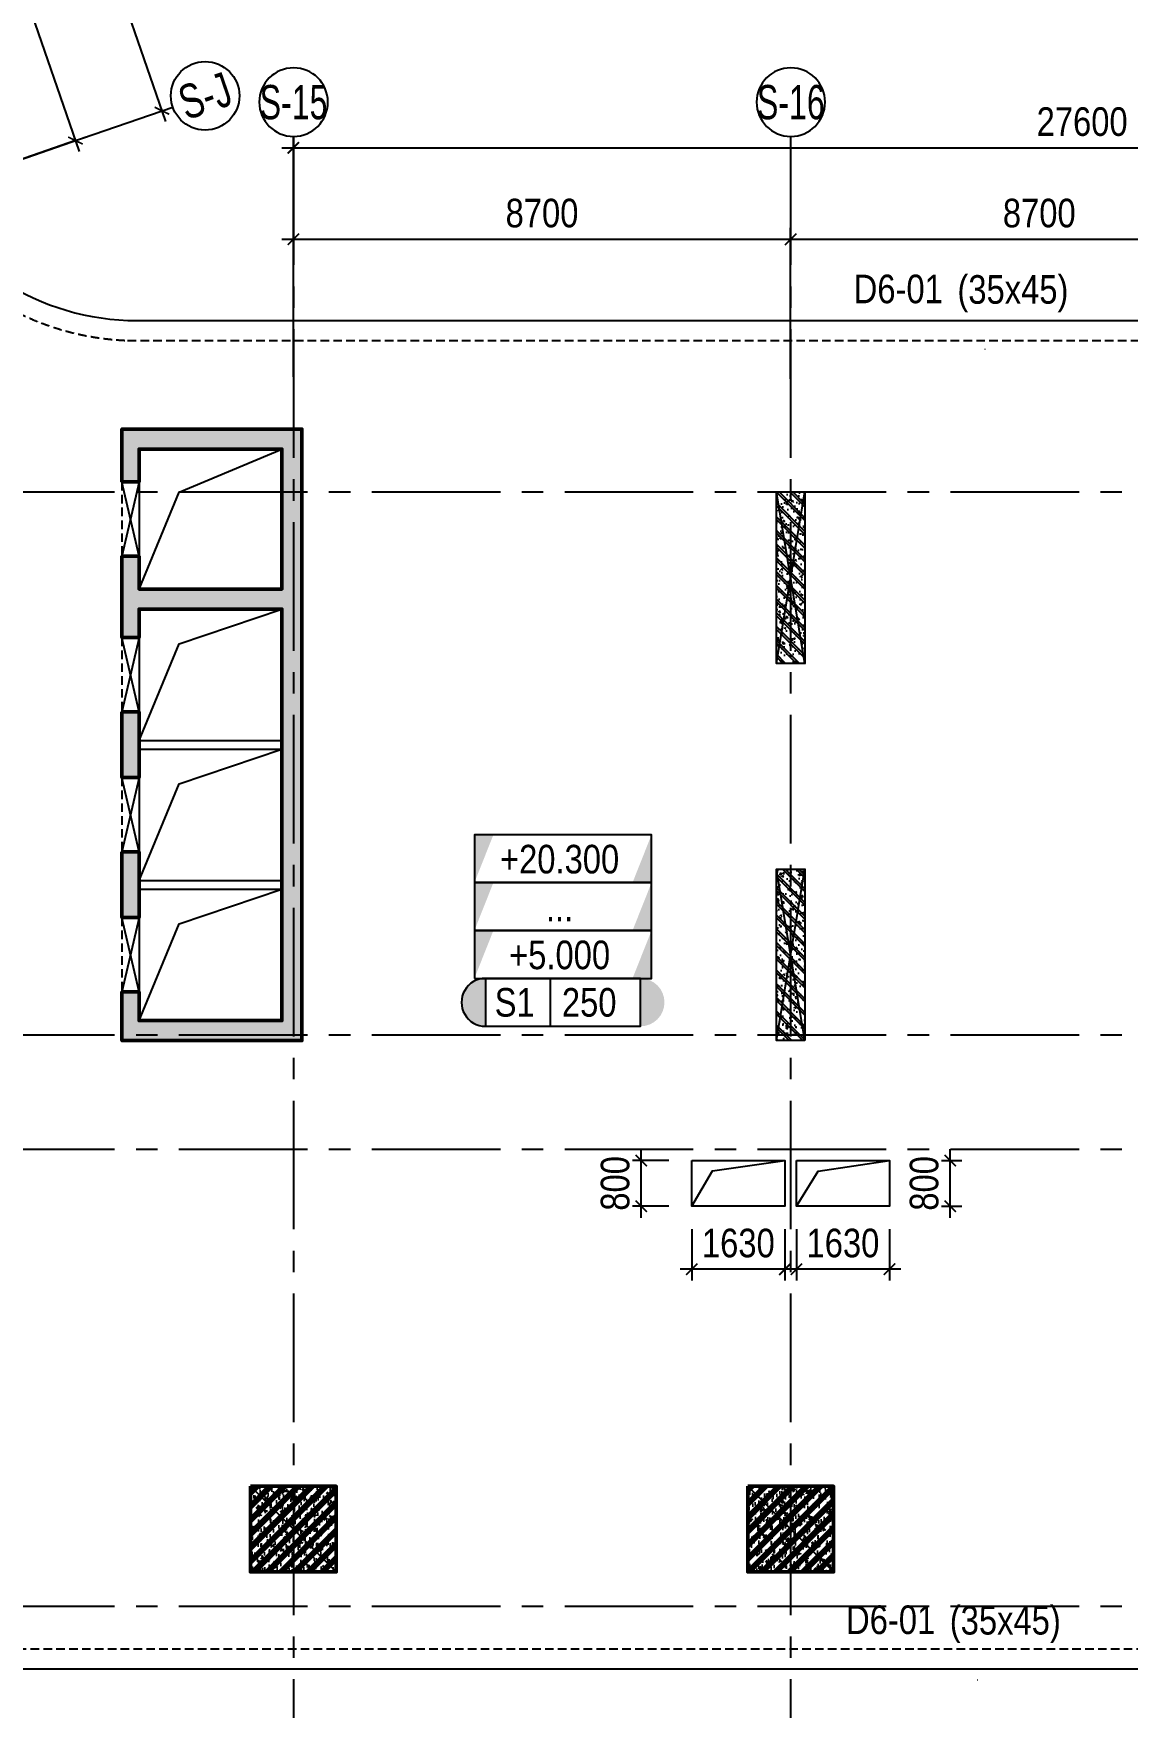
# Model space of a CAD drawing. Header units: millimetres. Extents: x -340714 to 2967022, y -655653 to 62.
# Drawn here: x 1567555 to 1586696, y -337098 to -307804 of the extents above; entities that cross this region are included whole.
import ezdxf
from ezdxf.enums import TextEntityAlignment as Align

# ---------------------------------------------------------------- set-up
doc = ezdxf.new("R2010")
doc.units = ezdxf.units.MM
doc.header["$LTSCALE"] = 100
doc.header["$PDMODE"] = 32
doc.header["$PDSIZE"] = 2.5
doc.linetypes.add('CENTER2', pattern=[1.125, 0.75, -0.125, 0.125, -0.125])
doc.linetypes.add('DASHED', pattern=[4.5, 3, -1.5])
for name, color, linetype in [('A-GLAZ', 135, 'Continuous'), ('ccu11-Khuat', 9, 'DASHED'), ('ccu11-Thay', 7, 'Continuous'), ('ccu12-Chidan', 9, 'Continuous'), ('ccu12-Hatch', 250, 'Continuous'), ('ccu12-Manh', 8, 'Continuous'), ('ccu12-Text', 31, 'Continuous'), ('ccu12-Truc', 13, 'CENTER2'), ('KC2-DIM', 251, 'Continuous'), ('KT-Dim', 8, 'Continuous'), ('KT-Hatch', 251, 'Continuous'), ('Xref_ST_MBDV Cot vach 30.7.2022|Xref_ST_MBDV Cot vach 30.7.2022|Xref_ST_MBDV Cot vach 30.7.2022|Xref_ST_MBDV Cot vach 30.7.2022|A-GRID-SYM', 50, 'Continuous'), ('Xref_ST_MBDV Cot vach 30.7.2022|Xref_ST_MBDV Cot vach 30.7.2022|Xref_ST_MBDV Cot vach 30.7.2022|Xref_ST_MBDV Cot vach 30.7.2022|KC-Betong', 6, 'Continuous')]:
    doc.layers.add(name, color=color, linetype=linetype)
for name, color, linetype, lineweight in [('ccu12-Tencaukien', 9, 'Continuous', 15), ('KC-Tencaukien', 9, 'Continuous', 15), ('KT-Net cot vach', 6, 'Continuous', 50), ('ST_MBDV Cot vach 220805$0$Xref_ST_MBDV Cot vach 30.7.2022$0$KT-Net cot vach', 6, 'Continuous', 50)]:
    doc.layers.add(name, color=color, linetype=linetype, lineweight=lineweight)
doc.styles.add('Arial Narrow', font='ARIALN.TTF')
doc.styles.add('HBA-Text', font='GOTHIC.TTF')
doc.dimstyles.new('ccu12-200', dxfattribs={"dimscale": 200, "dimtxt": 2.5, "dimasz": 1, "dimexe": 1, "dimexo": 2, "dimgap": 1, "dimtad": 1, "dimdec": 0, "dimrnd": 5, "dimdsep": 46, "dimtxsty": 'Arial Narrow', "dimblk": 'ARCHTICK', "dimcen": -1, "dimdle": 1, "dimclrd": 256, "dimclre": 256, "dimclrt": 3, "dimadec": 0, "dimazin": 2, "dimtfac": 0.1, "dimtdec": 0, "dimtmove": 0, "dimatfit": 1, "dimldrblk": 'ARCHTICK', "dimfxl": 1, "dimtvp": 0.8333333333333334, "dimtolj": 1, "dimtzin": 12, "dimarcsym": 0})

# ---------------------------------------------------------------- blocks, each defined once
blk = doc.blocks.new('_ARCHTICK')
at = {"color": 0, "linetype": 'ByBlock', "const_width": 0.15}
blk.add_lwpolyline([(-0.5, -0.5), (0.5, 0.5)], dxfattribs=at)
blk = doc.blocks.new('*D1054')
at = {"layer": 'Defpoints', "color": 0, "transparency": 16777216}
for p in [(373325.7696821648, -61952.19573245836, 0.0007356123916695267), (377787.2921651835, -66547.80520600891), (375217.9121880565, -67434.87730544893, 0.0007666026713804702)]:
    blk.add_point(p, dxfattribs=at)
at = {"layer": 'KT-Dim', "lineweight": -2, "transparency": 16777216}
for p, q in [((375829.2195774401, -60876.30172406518), (377852.5612514374, -66736.8553220616)), ((373703.8699142704, -61821.65755995034), (376083.5387797469, -61000.08275386399)), ((375596.012420162, -67304.33913294092), (377976.3422812363, -66482.53611975488))]:
    blk.add_line(p, q, dxfattribs=at)
at = {"layer": 'KT-Dim', "lineweight": -2, "transparency": 16777216, "xscale": 200, "yscale": 200, "zscale": 200}
for p, rotation in [((375894.4886636941, -61065.35184011795), 109.0471074728855), ((377787.2921651835, -66547.80520600884), 289.0471074728856)]:
    blk.add_blockref('_ARCHTICK', p, dxfattribs=dict(at, rotation=rotation))
at = {"layer": 'KT-Dim', "color": 3, "transparency": 16777216, "insert": (377271.2502369471, -63657.99785587307), "char_height": 500, "attachment_point": 5, "rotation": 289.04710747288556, "style": 'Arial Narrow'}
blk.add_mtext('\\A1;5800', dxfattribs=at)
blk = doc.blocks.new('GRID-SYM-flat-91')
at = {"layer": 'Xref_ST_MBDV Cot vach 30.7.2022|Xref_ST_MBDV Cot vach 30.7.2022|Xref_ST_MBDV Cot vach 30.7.2022|Xref_ST_MBDV Cot vach 30.7.2022|A-GRID-SYM'}
blk.add_circle((4.8934190270717e-20, 8.188053953086348e-18, 2.739336506401461e-07), 900.0000000000003, dxfattribs=at)
at = {"layer": 'Xref_ST_MBDV Cot vach 30.7.2022|Xref_ST_MBDV Cot vach 30.7.2022|Xref_ST_MBDV Cot vach 30.7.2022|Xref_ST_MBDV Cot vach 30.7.2022|A-GRID-SYM', "style": 'HBA-Text'}
blk.add_attdef('GRID', text='', height=900.0000000000003, rotation=19.04713795291325, dxfattribs=at).set_placement((4.8934190270717e-20, 8.188053953086348e-18, 2.739336506401461e-07), align=Align.MIDDLE_CENTER)
blk = doc.blocks.new('*D1030')
at = {"layer": 'Defpoints', "color": 0, "transparency": 16777216}
for p in [(366646.887502437, -37704.25700299309, 0.0008513056641429317), (379299.6929281668, -66025.65167231504), (376730.3129510398, -66912.72377175502, 0.0007666026713804702)]:
    blk.add_point(p, dxfattribs=at)
at = {"layer": 'KT-Dim', "lineweight": -2, "transparency": 16777216}
for p, q in [((367024.9877345426, -37573.71883048506), (369404.6692217366, -36752.13966678189)), ((369150.3500194299, -36628.35863698309), (379364.9620144208, -66214.70178836773)), ((377108.4131831453, -66782.185599247), (379488.7430442196, -65960.38258606098))]:
    blk.add_line(p, q, dxfattribs=at)
at = {"layer": 'KT-Dim', "lineweight": -2, "transparency": 16777216, "xscale": 200, "yscale": 200, "zscale": 200}
for p, rotation in [((369215.6191056838, -36817.40875303585), 109.0471074728855), ((379299.6929281668, -66025.65167231494), 289.0471074728856)]:
    blk.add_blockref('_ARCHTICK', p, dxfattribs=dict(at, rotation=rotation))
at = {"layer": 'KT-Dim', "color": 3, "transparency": 16777216, "insert": (374688.0158394335, -51272.94954548507), "char_height": 500, "attachment_point": 5, "rotation": 289.04710747288556, "style": 'Arial Narrow'}
blk.add_mtext('\\A1;30900', dxfattribs=at)
blk = doc.blocks.new('*D1032')
at = {"layer": 'Defpoints', "color": 0, "transparency": 16777216}
for p in [(390299.3874795342, -68274.78057617624), (381599.3874795342, -71082.38548119343, -7.594823728268585e-05), (390299.3874795342, -71117.965626513, -7.594823728268585e-05)]:
    blk.add_point(p, dxfattribs=at)
at = {"layer": 'KT-Dim', "lineweight": -2, "transparency": 16777216}
for p, q in [((381599.3874795342, -70682.38548119343), (381599.3874795342, -68074.78057617624)), ((390299.3874795342, -70717.965626513), (390299.3874795342, -68074.78057617624)), ((381399.3874795342, -68274.78057617624), (390499.3874795342, -68274.78057617624))]:
    blk.add_line(p, q, dxfattribs=at)
at = {"layer": 'KT-Dim', "lineweight": -2, "transparency": 16777216, "xscale": 200, "yscale": 200, "zscale": 200, "rotation": 180}
blk.add_blockref('_ARCHTICK', (381599.3874795342, -68274.78057617624), dxfattribs=at)
at = {"layer": 'KT-Dim', "lineweight": -2, "transparency": 16777216, "xscale": 200, "yscale": 200, "zscale": 200}
blk.add_blockref('_ARCHTICK', (390299.3874795342, -68274.78057617624), dxfattribs=at)
at = {"layer": 'KT-Dim', "color": 3, "transparency": 16777216, "insert": (385949.3874795342, -67819.4940823154), "char_height": 500, "attachment_point": 5, "style": 'Arial Narrow'}
blk.add_mtext('\\A1;8700', dxfattribs=at)
blk = doc.blocks.new('*D1033')
at = {"layer": 'Defpoints', "color": 0, "transparency": 16777216}
for p in [(398999.3874795342, -68274.78057617624), (390299.3874795342, -71117.965626513, -7.594823728268585e-05), (398999.3874795342, -70975.64417300106, -7.594823728268585e-05)]:
    blk.add_point(p, dxfattribs=at)
at = {"layer": 'KT-Dim', "lineweight": -2, "transparency": 16777216}
for p, q in [((390299.3874795342, -70717.965626513), (390299.3874795342, -68074.78057617624)), ((398999.3874795342, -70575.64417300106), (398999.3874795342, -68074.78057617624)), ((390099.3874795342, -68274.78057617624), (399199.3874795342, -68274.78057617624))]:
    blk.add_line(p, q, dxfattribs=at)
at = {"layer": 'KT-Dim', "lineweight": -2, "transparency": 16777216, "xscale": 200, "yscale": 200, "zscale": 200, "rotation": 180}
blk.add_blockref('_ARCHTICK', (390299.3874795342, -68274.78057617624), dxfattribs=at)
at = {"layer": 'KT-Dim', "lineweight": -2, "transparency": 16777216, "xscale": 200, "yscale": 200, "zscale": 200}
blk.add_blockref('_ARCHTICK', (398999.3874795342, -68274.78057617624), dxfattribs=at)
at = {"layer": 'KT-Dim', "color": 3, "transparency": 16777216, "insert": (394649.3874795342, -67819.4940823154), "char_height": 500, "attachment_point": 5, "style": 'Arial Narrow'}
blk.add_mtext('\\A1;8700', dxfattribs=at)
blk = doc.blocks.new('*D1036')
at = {"layer": 'Defpoints', "color": 0, "transparency": 16777216}
for p in [(409199.3874795342, -66674.78057617624), (381599.3874795342, -70845.41449127195), (409199.3874795342, -70845.41449127195)]:
    blk.add_point(p, dxfattribs=at)
at = {"layer": 'KT-Dim', "lineweight": -2, "transparency": 16777216}
for p, q in [((381599.3874795342, -70445.41449127195), (381599.3874795342, -66474.78057617624)), ((409199.3874795342, -70445.41449127195), (409199.3874795342, -66474.78057617624)), ((381399.3874795342, -66674.78057617624), (409399.3874795342, -66674.78057617624))]:
    blk.add_line(p, q, dxfattribs=at)
at = {"layer": 'KT-Dim', "lineweight": -2, "transparency": 16777216, "xscale": 200, "yscale": 200, "zscale": 200, "rotation": 180}
blk.add_blockref('_ARCHTICK', (381599.3874795342, -66674.78057617624), dxfattribs=at)
at = {"layer": 'KT-Dim', "lineweight": -2, "transparency": 16777216, "xscale": 200, "yscale": 200, "zscale": 200}
blk.add_blockref('_ARCHTICK', (409199.3874795342, -66674.78057617624), dxfattribs=at)
at = {"layer": 'KT-Dim', "color": 3, "transparency": 16777216, "insert": (395399.3874795342, -66219.4940823154), "char_height": 500, "attachment_point": 5, "style": 'Arial Narrow'}
blk.add_mtext('\\A1;27600', dxfattribs=at)
blk = doc.blocks.new('GRID-SYM-flat-73')
at = {"layer": 'Xref_ST_MBDV Cot vach 30.7.2022|Xref_ST_MBDV Cot vach 30.7.2022|Xref_ST_MBDV Cot vach 30.7.2022|Xref_ST_MBDV Cot vach 30.7.2022|A-GRID-SYM'}
blk.add_circle((-7.267935535991315e-20, -1.216128191088018e-17, -4.068591107726854e-07), 900.0000000000003, dxfattribs=at)
at = {"layer": 'Xref_ST_MBDV Cot vach 30.7.2022|Xref_ST_MBDV Cot vach 30.7.2022|Xref_ST_MBDV Cot vach 30.7.2022|Xref_ST_MBDV Cot vach 30.7.2022|A-GRID-SYM', "style": 'HBA-Text'}
blk.add_attdef('GRID', text='', height=900.0000000000003, rotation=359.6302510781834, dxfattribs=at).set_placement((-7.267935535991315e-20, -1.216128191088018e-17, -4.068591107726854e-07), align=Align.MIDDLE_CENTER)
blk = doc.blocks.new('LOI-B2-T1-PN')
at = {"layer": 'KT-Hatch'}
h = blk.add_hatch(dxfattribs=at)
h.set_pattern_fill('BTCT', color=256, scale=30)
h.set_pattern_definition([(49.99999999999999, (106559.8543703832, -42147.03074568097), (215.178054780226, -18.82564049477853), [22.5, -247.5]), (355, (106559.8543703832, -42147.03074568097), (-41.6254000839, 225.6576401100035), [18, -198]), (100.4514, (106577.7858743832, -42148.59954768099), (173.5528145142065, 206.8318626182861), [19.122057, -210.3426336]), (46.18420000000001, (106559.8543703832, -42087.03074568097), (320.1723145876933, -49.65570429870542), [33.75, -371.25]), (96.6356, (106586.5353938831, -42091.16873778094), (280.398811664611, 292.2353612701325), [28.6830864, -315.5139]), (351.1842, (106559.8543703832, -42087.03074568097), (280.3985835400882, 292.2355802775974), [27, -297]), (21, (106589.8543703832, -42102.03074568097), (179.0721156355385, -120.7856671996016), [22.5, -247.5]), (326.0000000000001, (106589.8543703832, -42102.03074568097), (72.99459957647451, 217.5450135140559), [18, -198]), (71.4514, (106604.7770402833, -42112.09622748097), (252.066788574447, 96.75914901298572), [19.122057, -210.3426336]), (37.50000000000001, (106559.8543703832, -42147.03074568097), (3.647956595187201, 99.86815614939344), [0, -195.6, 0, -201, 0, -198.75]), (7.499999999999999, (106559.8543703832, -42147.03074568097), (78.92086123264458, 118.3235135647081), [0, -114.6, 0, -191.1, 0, -75.75]), (327.5, (106492.9543703833, -42147.03074568097), (160.1467308517227, -6.766461520313927), [0, -75, 0, -234, 0, -310.5]), (317.5, (106462.9543703833, -42147.03074568097), (174.9558508027159, 30.03149469969532), [0, -97.5, 0, -155.4, 0, -220.5]), (45, (106559.8543703832, -42147.03074568097), (-79.5495128834866, 79.5495128834866), []), (45, (106612.8873788832, -42147.03074568097), (-79.5495128834866, 79.5495128834866), [])])
h.paths.add_polyline_path([(69636.80449040618, -22526.61616688792), (69936.80449040665, -22526.61616688792), (69936.80449040665, -21376.61616688804), (69636.80449040618, -21376.61616688804)], flags=17)
h.paths.add_polyline_path([(69936.80449040572, -18926.61616688804), (69636.80449040525, -18926.61616688804), (69636.80449040525, -20076.61616688792), (69936.80449040572, -20076.61616688792)], flags=17)
h.paths.add_polyline_path([(69636.80449040479, -17626.6161668881), (69936.80449040479, -17626.61616688792), (69936.80449040479, -17126.61616688786), (72436.80449040851, -17126.61616688699), (72436.80449041084, -24326.61616688705), (69936.80449040711, -24326.61616688786), (69936.80449040711, -23826.61616688798), (69636.80449040711, -23826.61616688804), (69636.80449040758, -24676.61616688804), (72786.8044904113, -24676.61616688699), (72786.80449040758, -13976.61616688693), (69636.80449040385, -13976.61616688804), (69636.80449040385, -14901.61616688716), (69936.80449040385, -14901.61616688705), (69936.80449040385, -14326.6161668881), (72436.80449040758, -14326.61616688705), (72436.80449040851, -16776.61616688705), (69936.80449040479, -16776.61616688792), (69936.80449040432, -16201.61616688705), (69636.80449040385, -16201.61616688722)])
h.paths.add_polyline_path([(66336.80449040711, -24326.6161668892), (63836.80449040711, -24326.61616689002), (63836.80449040479, -17126.61616689002), (66336.80449040479, -17126.6161668892), (66336.80449040479, -17626.6161668881), (66636.80449040479, -17626.61616688798), (66636.80449040479, -16776.61616688909), (63486.80449040479, -16776.61616689019), (63486.80449040711, -24676.61616689013), (66636.80449040758, -24676.61616688909), (66636.80449040711, -23826.61616688792), (66336.80449040711, -23826.61616688804)])
h.paths.add_polyline_path([(66336.80449040618, -22526.61616688786), (66636.80449040665, -22526.61616688786), (66636.80449040665, -21376.61616688798), (66336.80449040618, -21376.61616688798)], flags=17)
h.paths.add_polyline_path([(66336.80449040479, -20076.61616688792), (66636.80449040572, -20076.61616688792), (66636.80449040572, -18926.61616688792), (66336.80449040479, -18926.61616688792)], flags=17)
at = {"ltscale": 0.5}
for points in [[(69936.80449040991, -19426.61616688786), (72436.80449040921, -19426.61616688705)], [(69936.80449040933, -19576.61616688786), (72436.80449040863, -19576.61616688699)], [(69936.80449041072, -21876.61616688786), (72436.80449041002, -21876.61616688705)], [(69936.80449041014, -22026.61616688786), (72436.80449040944, -22026.61616688699)]]:
    blk.add_lwpolyline(points, dxfattribs=at)
at = {"layer": 'ccu11-Khuat', "color": 6, "ltscale": 0.5}
for points in [[(69636.80449040432, -14901.61616688524), (69636.80449040432, -16201.61616688519)], [(69636.80449040758, -17626.61616688606), (69636.80449040758, -18926.616166886)], [(69636.80449040758, -20076.61616688606), (69636.80449040758, -21376.616166886)], [(69636.80449040758, -22526.6161668878), (69636.80449040758, -23826.61616688775)]]:
    blk.add_lwpolyline(points, dxfattribs=at)
at = {"layer": 'ccu11-Thay', "color": 6, "ltscale": 0.5}
for points in [[(69936.80449040432, -14901.61616688536), (69936.80449040432, -16201.61616688519)], [(69936.80449040758, -17626.61616688618), (69936.80449040758, -18926.616166886)], [(69936.80449040758, -20076.61616688618), (69936.80449040758, -21376.616166886)], [(69936.80449040758, -22526.61616688792), (69936.80449040758, -23826.61616688775)]]:
    blk.add_lwpolyline(points, dxfattribs=at)
at = {"layer": 'ccu12-Manh', "ltscale": 0.5}
for points in [[(69936.80449040863, -16776.61616688786), (70636.81057115132, -15082.74262229999), (72436.80449040781, -14326.61616688699)], [(69936.80449040991, -19426.61616688786), (70636.8105711526, -17732.74262229999), (72436.8044904091, -17126.61616688705)], [(69936.80449041072, -21876.61616688786), (70636.81057115342, -20182.74262229999), (72436.80449040991, -19576.61616688705)], [(69936.80449041154, -24326.61616688786), (70636.81057115423, -22632.74262229999), (72436.80449041072, -22026.61616688705)]]:
    blk.add_lwpolyline(points, dxfattribs=at)
at = {"layer": 'KC2-DIM', "ltscale": 0.5}
for points in [[(69936.80449040432, -14901.61616688536), (69636.80449040432, -16201.61616688519)], [(69936.80449040432, -16201.61616688519), (69636.80449040432, -14901.61616688524)], [(69936.80449040758, -17626.61616688618), (69636.80449040758, -18926.616166886)], [(69936.80449040758, -18926.616166886), (69636.80449040758, -17626.61616688606)], [(69936.80449040758, -20076.61616688618), (69636.80449040758, -21376.616166886)], [(69936.80449040758, -21376.616166886), (69636.80449040758, -20076.61616688606)], [(69936.80449040758, -22526.61616688792), (69636.80449040758, -23826.61616688775)], [(69936.80449040758, -23826.61616688775), (69636.80449040758, -22526.6161668878)]]:
    blk.add_lwpolyline(points, dxfattribs=at)
at = {"layer": 'ST_MBDV Cot vach 220805$0$Xref_ST_MBDV Cot vach 30.7.2022$0$KT-Net cot vach'}
for points in [[(69636.80449040385, -14901.61616688716), (69636.80449040385, -13976.61616688804), (72786.80449040758, -13976.61616688693), (72786.8044904113, -24676.61616688699), (69636.80449040758, -24676.61616688804), (69636.80449040711, -23826.61616688804), (69936.80449040711, -23826.61616688798), (69936.80449040711, -24326.61616688786), (72436.80449041084, -24326.61616688705), (72436.80449040851, -17126.61616688699), (69936.80449040479, -17126.61616688786), (69936.80449040479, -17626.61616688792), (69636.80449040479, -17626.6161668881), (69636.80449040385, -16201.61616688722), (69936.80449040432, -16201.61616688705), (69936.80449040479, -16776.61616688792), (72436.80449040851, -16776.61616688705), (72436.80449040758, -14326.61616688705), (69936.80449040385, -14326.6161668881), (69936.80449040385, -14901.61616688705)], [(69636.80449040525, -18926.61616688804), (69936.80449040572, -18926.61616688804), (69936.80449040572, -20076.61616688792), (69636.80449040525, -20076.61616688792)], [(69636.80449040618, -21376.61616688804), (69936.80449040665, -21376.61616688804), (69936.80449040665, -22526.61616688792), (69636.80449040618, -22526.61616688792)]]:
    blk.add_lwpolyline(points, close=True, dxfattribs=at)
blk = doc.blocks.new('*U340')
h = blk.add_hatch()
h.set_pattern_fill('VATLIEU04', color=250, scale=40, style=0, pattern_type=2)
h.set_pattern_definition([(49.99999999999999, (-449.9999999999709, 3049.999999999995), (286.9040730403014, -25.10085399303804), [30, -330]), (355, (-449.9999999999709, 3049.999999999995), (-55.50053344520001, 300.8768534800047), [24, -264]), (100.4514, (-426.0913279999709, 3047.908263999995), (231.4037526856086, 275.7758168243814), [25.496076, -280.4568448]), (46.18420000000001, (-449.9999999999709, 3129.999999999995), (426.8964194502578, -66.20760573160723), [45, -495]), (96.6356, (-414.4253019999708, 3124.482677199995), (373.8650822194813, 389.6471483601767), [38.2441152, -420.6852]), (351.1842, (-449.9999999999709, 3129.999999999995), (373.8647780534509, 389.6474403701299), [36, -396]), (21, (-409.9999999999709, 3109.999999999995), (238.7628208473847, -161.0475562661355), [30, -330]), (326.0000000000001, (-409.9999999999709, 3109.999999999995), (97.32613276863269, 290.0600180187412), [24, -264]), (71.4514, (-390.1031067999709, 3096.579357599995), (336.089051432596, 129.012198683981), [25.496076, -280.4568448]), (37.50000000000001, (-449.9999999999709, 3049.999999999995), (4.863942126916267, 133.1575415325246), [0, -260.8, 0, -268, 0, -265]), (7.499999999999999, (-449.9999999999709, 3049.999999999995), (105.2278149768594, 157.7646847529441), [0, -152.8, 0, -254.8, 0, -101]), (327.5, (-539.1999999999709, 3049.999999999995), (213.5289744689636, -9.021948693751902), [0, -100, 0, -312, 0, -414]), (317.5, (-579.1999999999709, 3049.999999999995), (233.2744677369545, 40.04199293292709), [0, -130, 0, -207.2, 0, -294]), (45, (-449.9999999999709, 3049.999999999995), (-120.2081528017131, 120.2081528017131), []), (45, (-449.9999999999709, 3098.999999999995), (-120.2081528017131, 120.2081528017131), [])])
h.paths.add_polyline_path([(-475, -474.9999999999998), (25, -475.0000000000047), (25.0000000000291, 2524.999999999995), (-474.9999999999709, 2525)])
at = {"color": 6, "ltscale": 0.25}
blk.add_lwpolyline([(-475, -474.9999999999998), (25, -475.0000000000047), (25.0000000000291, 2524.999999999995), (-474.9999999999709, 2525)], close=True, dxfattribs=at)
at = {"layer": 'Defpoints', "linetype": 'ByBlock', "ltscale": 30}
for p, q in [((25, -475.0000000000047), (-474.9999999999709, 2525)), ((-475, -474.9999999999998), (25.0000000000291, 2524.999999999995))]:
    blk.add_line(p, q, dxfattribs=at)
blk = doc.blocks.new('*U151')
h = blk.add_hatch()
h.set_pattern_fill('VATLIEU04', color=250, scale=40, style=0, pattern_type=2)
h.set_pattern_definition([(49.99999999999999, (550, -550), (286.9040730403014, -25.10085399303804), [30, -330]), (355, (550, -550), (-55.50053344520001, 300.8768534800047), [24, -264]), (100.4514, (573.908672, -552.091736), (231.4037526856086, 275.7758168243814), [25.496076, -280.4568448]), (46.18420000000001, (550, -470), (426.8964194502578, -66.20760573160723), [45, -495]), (96.6356, (585.574698, -475.5173228), (373.8650822194813, 389.6471483601767), [38.2441152, -420.6852]), (351.1842, (550, -470), (373.8647780534509, 389.6474403701299), [36, -396]), (21, (590, -490), (238.7628208473847, -161.0475562661355), [30, -330]), (326.0000000000001, (590, -490), (97.32613276863269, 290.0600180187412), [24, -264]), (71.4514, (609.8968932, -503.4206424), (336.089051432596, 129.012198683981), [25.496076, -280.4568448]), (37.50000000000001, (550, -550), (4.863942126916267, 133.1575415325246), [0, -260.8, 0, -268, 0, -265]), (7.499999999999999, (550, -550), (105.2278149768594, 157.7646847529441), [0, -152.8, 0, -254.8, 0, -101]), (327.5, (460.8, -550), (213.5289744689636, -9.021948693751902), [0, -100, 0, -312, 0, -414]), (317.5, (420.8, -550), (233.2744677369545, 40.04199293292709), [0, -130, 0, -207.2, 0, -294]), (45, (550, -550), (-120.2081528017131, 120.2081528017131), []), (45, (550, -501), (-120.2081528017131, 120.2081528017131), [])])
h.paths.add_polyline_path([(-475, 475), (1025, 475), (1025, -1025), (-475, -1025)])
at = {"color": 6, "ltscale": 0.25}
blk.add_lwpolyline([(-475, 475), (1025, 475), (1025, -1025), (-475, -1025)], close=True, dxfattribs=at)
at = {"layer": 'Defpoints', "linetype": 'ByBlock', "ltscale": 30}
for p, q in [((1025, 475), (-475, -1025)), ((-475, 475), (1025, -1025))]:
    blk.add_line(p, q, dxfattribs=at)
blk = doc.blocks.new('MBDVCOTVACH-T2-T6-PN')
at = {"layer": 'ccu12-Hatch', "ltscale": 0.5}
h = blk.add_hatch(dxfattribs=at)
h.set_pattern_fill('BETONG', color=256, scale=50, pattern_type=2)
h.set_pattern_definition([(0, (-1923553.406636358, 300749.4537652719), (0, 259.8076212), [6.25, -143.75]), (0, (-1923553.406636358, 300760.2790828219), (0, 259.8076212), [6.25, -143.75]), (120, (-1923553.406636358, 300749.4537652719), (-225.0000000560045, -129.9038105999999), [6.249999999999998, -143.7499999999999]), (120, (-1923544.031636358, 300754.866424072), (-225.0000000560045, -129.9038105999999), [6.249999999999998, -143.7499999999999]), (0, (-1923478.406636358, 300879.3575758719), (0, 259.8076212), [6.25, -143.75]), (0, (-1923478.406636358, 300890.1828934219), (0, 259.8076212), [6.25, -143.75]), (120, (-1923478.406636358, 300879.3575758719), (-225.0000000560045, -129.9038105999999), [6.249999999999998, -143.7499999999999]), (120, (-1923469.031636358, 300884.7702346719), (-225.0000000560045, -129.9038105999999), [6.249999999999998, -143.7499999999999]), (59.99999999999999, (-1923547.156636358, 300749.4537652719), (-225.0000000560045, 129.9038106), [6.25, -143.75]), (59.99999999999999, (-1923556.531636358, 300754.866424072), (-225.0000000560045, 129.9038106), [6.25, -143.75]), (59.99999999999999, (-1923472.156636358, 300619.5499546719), (-225.0000000560045, 129.9038106), [6.25, -143.75]), (59.99999999999999, (-1923481.531636358, 300624.962613472), (-225.0000000560045, 129.9038106), [6.25, -143.75]), (45, (-1923553.406636358, 300749.4537652719), (-53.03300858899107, 53.03300858899107), []), (49.99999999999999, (-1923553.406636358, 300749.4537652719), (358.6300913003767, -31.37606749129755), [37.5, -412.5]), (355, (-1923553.406636358, 300749.4537652719), (-69.3756668065, 376.0960668500059), [30, -330]), (100.4514, (-1923523.520796358, 300746.8390952719), (289.2546908570108, 344.7197710304768), [31.870095, -350.571056]), (46.18420000000001, (-1923553.406636358, 300849.4537652719), (533.6205243128222, -82.75950716450905), [56.25, -618.75]), (96.6356, (-1923508.938263858, 300842.557111772), (467.3313527743517, 487.0589354502209), [47.805144, -525.8565]), (351.1842, (-1923553.406636358, 300849.4537652719), (467.3309725668136, 487.0593004626623), [45, -495]), (21, (-1923503.406636358, 300824.4537652719), (298.4535260592309, -201.3094453326694), [37.5, -412.5]), (326.0000000000001, (-1923503.406636358, 300824.4537652719), (121.6576659607909, 362.5750225234265), [30, -330]), (71.4514, (-1923478.535519858, 300807.6779622719), (420.111314290745, 161.2652483549762), [31.870095, -350.571056]), (37.50000000000001, (-1923553.406636358, 300749.4537652719), (6.079927658645334, 166.4469269156558), [0, -326, 0, -335, 0, -331.25]), (7.499999999999999, (-1923553.406636358, 300749.4537652719), (131.5347687210743, 197.2058559411801), [0, -191, 0, -318.5, 0, -126.25]), (327.5, (-1923664.906636358, 300749.4537652719), (266.9112180862045, -11.27743586718988), [0, -125, 0, -390, 0, -517.5]), (317.5, (-1923714.906636358, 300749.4537652719), (291.5930846711931, 50.05249116615887), [0, -162.5, 0, -259, 0, -367.5])])
edge = h.paths.add_edge_path()
edge.add_arc((4097.65261828457, -8624.055242631817), 750, 0, 360)
edge = h.paths.add_edge_path()
edge.add_arc((1410.005177336978, -253.7429474530509), 750, 0, 360)
edge = h.paths.add_edge_path()
edge.add_arc((101636.8044801299, -32126.61616641039), 750, 0, 360)
edge = h.paths.add_edge_path()
edge.add_arc((54389.03565472178, -32051.75711834745), 750, 0, 360)
at = {"layer": 'KT-Net cot vach'}
for p in [(72361.80449052667, -32951.61703728221, 7.594816086537956e-05), (81061.80449052667, -32951.61702790961, 7.59481297612464e-05)]:
    blk.add_blockref('*U151', p, dxfattribs=at)
at = {"layer": 'Xref_ST_MBDV Cot vach 30.7.2022|Xref_ST_MBDV Cot vach 30.7.2022|Xref_ST_MBDV Cot vach 30.7.2022|Xref_ST_MBDV Cot vach 30.7.2022|KC-Betong', "linetype": 'ByBlock', "xscale": -1, "rotation": 359.9999999999985}
for p in [(81111.80448012985, -17601.61616640817, -7.594824095558117e-05), (81111.80448012985, -24201.61616640817, -7.594824095558117e-05)]:
    blk.add_blockref('*U340', p, dxfattribs=at)
blk = doc.blocks.new('*U690')
at = {"layer": 'ccu12-Tencaukien', "color": 8, "ltscale": 10000}
blk.add_line((360.6565736538532, -155.3215232637356), (354.4065714950475, -155.3215232637356), dxfattribs=at)
at = {"layer": 'ccu12-Text', "color": 2, "style": 'Arial Narrow', "width": 0.8}
blk.add_attdef('SH', text='', height=300, dxfattribs=at).set_placement((275.6048113084853, 5.864471777974813), align=Align.BOTTOM_RIGHT)
at = {"layer": 'ccu12-Text', "color": 31, "style": 'Arial Narrow', "width": 0.8}
for tag, p in [('(', (507.5315725744504, -75.41116959831947)), ('KT', (632.605666770517, -75.41116959831947)), (')', (962.8971199221714, -75.41116959831947))]:
    blk.add_attdef(tag, text='', height=250, dxfattribs=at).set_placement(p, align=Align.BOTTOM_LEFT)
blk = doc.blocks.new('ccu11-cmb-flat-8')
at = {"layer": 'ccu12-Chidan', "color": 7}
blk.add_lwpolyline([(0, 0), (1549.76089105694, 0), (1549.76089105694, 418.967561994592), (0, 418.967561994592)], close=True, dxfattribs=at)
at = {"layer": 'ccu12-Chidan'}
for points in [[(0, 0), (166.3698098819586, 418.967561994592), (0, 418.967561994592)], [(1549.76089105694, 418.967561994592), (1383.391081174981, 0), (1549.76089105694, 0)]]:
    blk.add_solid(points, dxfattribs=at)
at = {"layer": 'ccu12-Chidan', "color": 31, "style": 'Arial Narrow', "width": 0.8}
blk.add_attdef('+100.00', text='', height=250, dxfattribs=at).set_placement((745.1558620325814, 205.5562299680314), align=Align.MIDDLE_CENTER)
blk = doc.blocks.new('ccu11-chieudaysan-flat-2')
at = {"layer": 'ccu12-Chidan'}
for points in [[(-568.9677828538697, -2.619344741106033e-10), (-568.9677828538697, 418.9675619945338, 1)], [(787.9355657075066, 418.9675619945338), (787.9355657075066, -2.619344741106033e-10, 1)]]:
    blk.add_hatch(color=8, dxfattribs=at).paths.add_polyline_path(points)
at = {"layer": 'ccu12-Chidan', "color": 7}
blk.add_line((0, 0), (0, 418.9675619945629), dxfattribs=at)
blk.add_lwpolyline([(-568.9677828541026, 0), (787.9355657075066, 0), (787.9355657075066, 418.9675619945629), (-568.9677828541026, 418.9675619945629)], close=True, dxfattribs=at)
blk.add_arc((-568.9677828541026, 209.4837809972232), 209.4837809973396, 90, 270.0000604044855, dxfattribs=at)
at = {"layer": 'ccu12-Chidan', "color": 31, "style": 'Arial Narrow', "width": 0.7}
for tag, p in [('S00', (-488.0154019014444, 209.4837809972232)), ('200', (99.99999999976717, 209.4837809972232))]:
    blk.add_attdef(tag, text='', height=250, dxfattribs=at).set_placement(p, align=Align.MIDDLE_LEFT)
blk = doc.blocks.new('*D1071')
at = {"layer": 'Defpoints', "color": 0, "ltscale": 0.5, "transparency": 16777216}
for p in [(83178.08338607548, -26776.5554094806), (84129.68907342108, -26776.5554094806), (83178.08338607548, -27576.61616590638)]:
    blk.add_point(p, dxfattribs=at)
at = {"layer": 'KC2-DIM', "lineweight": -2, "ltscale": 0.5, "transparency": 16777216}
for p, q in [((84129.68907342108, -27776.61616590638), (84129.68907342108, -26576.5554094806)), ((83578.08338607548, -26776.5554094806), (84329.68907342108, -26776.5554094806)), ((83578.08338607548, -27576.61616590638), (84329.68907342108, -27576.61616590638))]:
    blk.add_line(p, q, dxfattribs=at)
at = {"layer": 'KC2-DIM', "lineweight": -2, "ltscale": 0.5, "transparency": 16777216, "xscale": 200, "yscale": 200, "zscale": 200}
for p, rotation in [((84129.68907342108, -26776.5554094806), 90), ((84129.68907342108, -27576.61616590638), 270)]:
    blk.add_blockref('_ARCHTICK', p, dxfattribs=dict(at, rotation=rotation))
at = {"layer": 'KC2-DIM', "color": 3, "ltscale": 0.5, "transparency": 16777216, "insert": (83674.40257956022, -27176.5857876935), "char_height": 500, "attachment_point": 5, "rotation": 90, "style": 'Arial Narrow', "bg_fill": 3, "box_fill_scale": 1.1, "bg_fill_color": 256, "bg_fill_true_color": 13158600, "bg_fill_transparency": 0}
blk.add_mtext('\\A1;800', dxfattribs=at)
blk = doc.blocks.new('*D1072')
at = {"layer": 'Defpoints', "color": 0, "ltscale": 0.5, "transparency": 16777216}
for p in [(81436.80450748024, -27576.61616590637), (83066.80450748024, -27576.61616590637), (81436.80450748024, -28678.74104915326)]:
    blk.add_point(p, dxfattribs=at)
at = {"layer": 'KC2-DIM', "lineweight": -2, "ltscale": 0.5, "transparency": 16777216}
for p, q in [((81436.80450748024, -27976.61616590637), (81436.80450748024, -28878.74104915326)), ((83066.80450748024, -27976.61616590637), (83066.80450748024, -28878.74104915326)), ((83266.80450748024, -28678.74104915326), (81236.80450748024, -28678.74104915326))]:
    blk.add_line(p, q, dxfattribs=at)
at = {"layer": 'KC2-DIM', "lineweight": -2, "ltscale": 0.5, "transparency": 16777216, "xscale": 200, "yscale": 200, "zscale": 200, "rotation": 180}
blk.add_blockref('_ARCHTICK', (81436.80450748024, -28678.74104915326), dxfattribs=at)
at = {"layer": 'KC2-DIM', "lineweight": -2, "ltscale": 0.5, "transparency": 16777216, "xscale": 200, "yscale": 200, "zscale": 200}
blk.add_blockref('_ARCHTICK', (83066.80450748024, -28678.74104915326), dxfattribs=at)
at = {"layer": 'KC2-DIM', "color": 3, "ltscale": 0.5, "transparency": 16777216, "insert": (82251.80450748024, -28223.45455529242), "char_height": 500, "attachment_point": 5, "style": 'Arial Narrow', "bg_fill": 3, "box_fill_scale": 1.1, "bg_fill_color": 256, "bg_fill_true_color": 13158600, "bg_fill_transparency": 0}
blk.add_mtext('\\A1;1630', dxfattribs=at)
blk = doc.blocks.new('*D1073')
at = {"layer": 'Defpoints', "color": 0, "ltscale": 0.5, "transparency": 16777216}
for p in [(79606.80450748024, -27576.61616590637, -2.677769264985028e-08), (81236.80450748024, -27576.61616590637, -2.677769264985028e-08), (79606.80450748024, -28678.74104915326)]:
    blk.add_point(p, dxfattribs=at)
at = {"layer": 'KC2-DIM', "lineweight": -2, "ltscale": 0.5, "transparency": 16777216}
for p, q in [((79606.80450748024, -27976.61616590637), (79606.80450748024, -28878.74104915326)), ((81236.80450748024, -27976.61616590637), (81236.80450748024, -28878.74104915326)), ((81436.80450748024, -28678.74104915326), (79406.80450748024, -28678.74104915326))]:
    blk.add_line(p, q, dxfattribs=at)
at = {"layer": 'KC2-DIM', "lineweight": -2, "ltscale": 0.5, "transparency": 16777216, "xscale": 200, "yscale": 200, "zscale": 200, "rotation": 180}
blk.add_blockref('_ARCHTICK', (79606.80450748024, -28678.74104915326), dxfattribs=at)
at = {"layer": 'KC2-DIM', "lineweight": -2, "ltscale": 0.5, "transparency": 16777216, "xscale": 200, "yscale": 200, "zscale": 200}
blk.add_blockref('_ARCHTICK', (81236.80450748024, -28678.74104915326), dxfattribs=at)
at = {"layer": 'KC2-DIM', "color": 3, "ltscale": 0.5, "transparency": 16777216, "insert": (80421.80450748024, -28223.45455529242), "char_height": 500, "attachment_point": 5, "style": 'Arial Narrow', "bg_fill": 3, "box_fill_scale": 1.1, "bg_fill_color": 256, "bg_fill_true_color": 13158600, "bg_fill_transparency": 0}
blk.add_mtext('\\A1;1630', dxfattribs=at)
blk = doc.blocks.new('*D1074')
at = {"layer": 'Defpoints', "color": 0, "ltscale": 0.5, "transparency": 16777216}
for p in [(78723.52411267698, -26776.61616590638), (79606.80450748026, -26776.61616590638, -2.677769264985028e-08), (79606.80450748026, -27576.61616590638, -2.677769264985028e-08)]:
    blk.add_point(p, dxfattribs=at)
at = {"layer": 'KC2-DIM', "lineweight": -2, "ltscale": 0.5, "transparency": 16777216}
for p, q in [((78723.52411267698, -27776.61616590638), (78723.52411267698, -26576.61616590638)), ((79206.80450748026, -26776.61616590638), (78523.52411267698, -26776.61616590638)), ((79206.80450748026, -27576.61616590638), (78523.52411267698, -27576.61616590638))]:
    blk.add_line(p, q, dxfattribs=at)
at = {"layer": 'KC2-DIM', "lineweight": -2, "ltscale": 0.5, "transparency": 16777216, "xscale": 200, "yscale": 200, "zscale": 200}
for p, rotation in [((78723.52411267698, -26776.61616590638), 90), ((78723.52411267698, -27576.61616590638), 270)]:
    blk.add_blockref('_ARCHTICK', p, dxfattribs=dict(at, rotation=rotation))
at = {"layer": 'KC2-DIM', "color": 3, "ltscale": 0.5, "transparency": 16777216, "insert": (78268.23761881613, -27176.61616590639), "char_height": 500, "attachment_point": 5, "rotation": 90, "style": 'Arial Narrow', "bg_fill": 3, "box_fill_scale": 1.1, "bg_fill_color": 256, "bg_fill_true_color": 13158600, "bg_fill_transparency": 0}
blk.add_mtext('\\A1;800', dxfattribs=at)
blk = doc.blocks.new('MBKC-T6-PN')
at = {"layer": 'ccu11-Khuat', "ltscale": 0.5, "elevation": -0.0003901197252574179}
blk.add_lwpolyline([(31224.41949791997, 10401.15608117677, -0.1203839840985264), (42572.85465626395, 11719.39024886949), (58379.85115727969, 7611.132730447047, -0.2258253160871416), (60186.44089432061, 5977.409135053749), (65551.80771612958, -9531.095751609828, 0.2919429440186994), (69736.50495830015, -12426.6161779894), (99368.00793614518, -12426.6161779894, -0.2609853684017961), (101894.5837610736, -14307.26193159987), (105248.9736585456, -29866.61846812873, -0.450430548376512), (100589.6931814908, -35326.6158653514), (55455.61416863091, -35326.6158653514, -0.3270381078692864), (50922.90468503162, -31997.94642836676), (46413.0024276413, -18965.37748569861, 0.4276044270060953), (30445.87231722521, -12504.80555859185), (12824.43251889106, -18584.35473983688, -0.1315578741241553), (10225.70651983377, -18473.84767023224), (9061.065310114762, -18020.38528109412, -0.1846755877232493), (7455.469289202709, -16623.04162249499), (2976.957835427951, -9107.263866643538, -0.02202630655650502), (-406.9169527727645, -3413.25466246967, -0.3992423458823245), (1800.966408062493, 257.1217708188342)], format="xyb", close=True, dxfattribs=at)
at = {"layer": 'ccu11-Thay', "elevation": -0.0003901197252574179}
blk.add_lwpolyline([(31106.50862324028, 10730.72166345781, -0.1205795836710196), (42638.87427653908, 12063.859528495), (58473.93031160696, 7948.309303218033, -0.2272385897093211), (60513.964432284, 6101.209794561379), (65878.81921774126, -9405.815059417277, 0.2908633368540378), (69743.13952882006, -12076.6161779894), (99390.07919017388, -12076.6161779894, -0.2655275921417467), (102229.2245215473, -14198.71881677723), (105593.7353260962, -29805.02123810095, -0.4513714951595503), (100592.7770390881, -35676.6158653514), (55455.39553553029, -35676.6158653514, -0.3267809868965265), (50590.57907296135, -32107.86789232772), (46084.8424524439, -19087.33667168533, 0.427810969143063), (30575.2745344413, -12830.40558466513), (12920.16765186726, -18921.57020124164, -0.1330764012900887), (10109.49357222929, -18804.19336872117), (8937.306803341722, -18347.79305564612, -0.183720991931343), (7150.621857264778, -16795.18900673359), (2680.126648878446, -9292.86400619999, -0.02215701127767281), (-737.5723420327995, -3537.213185448665, -0.4024491153328594), (1696.95094252727, 591.477936539799), (31106.50862324028, 10730.72166345781)], format="xyb", dxfattribs=at)
blk = doc.blocks.new('Grid-ST-flat-3')
at = {"layer": 'ccu12-Truc', "ltscale": 30}
for p, q in [((381599.3874795342, -66474.78057617624), (381599.3874795342, -104409.5824195731)), ((390299.3874795342, -66474.78057617624), (390299.3874795342, -104409.5824195731)), ((377787.2916931124, -66547.80383867014), (314639.543147344, -88349.44587364572)), ((366096.2468389632, -72696.27186137123), (425824.0468604062, -72696.27186137007)), ((366096.2468389795, -82196.27186137065), (425824.0468603974, -82196.27186136972)), ((366096.2468389806, -84196.27186137141), (425824.046860399, -84196.27186136867)), ((366096.246838973, -92196.27186136931), (425824.0468604039, -92196.27186137077))]:
    blk.add_line(p, q, dxfattribs=at)
at = {"layer": 'KT-Dim'}
ref = blk.add_blockref('GRID-SYM-flat-91', (380055.8931257669, -65764.57455507165, -0.0008513056641429317), dxfattribs=dict(at, xscale=0.6666666666666666, yscale=0.6666666666666666, zscale=0.6666666666666666))
ref.add_attrib('GRID', 'S-J', dxfattribs={"layer": 'Xref_ST_MBDV Cot vach 30.7.2022|Xref_ST_MBDV Cot vach 30.7.2022|Xref_ST_MBDV Cot vach 30.7.2022|Xref_ST_MBDV Cot vach 30.7.2022|A-GRID-SYM', "height": 600, "rotation": 19, "style": 'HBA-Text', "width": 0.75}).set_placement((380055.8931257669, -65764.57455507165, -0.0008514146880924806), align=Align.MIDDLE_CENTER)
ref = blk.add_blockref('GRID-SYM-flat-73', (381602.7929266859, -65874.79024047928, 2.712394071846536e-07), dxfattribs=dict(at, xscale=-0.6666666666666665, yscale=0.6666666666666665, zscale=0.6666666666666665, rotation=179.6748020054017))
ref.add_attrib('GRID', 'S-15', dxfattribs={"layer": 'Xref_ST_MBDV Cot vach 30.7.2022|Xref_ST_MBDV Cot vach 30.7.2022|Xref_ST_MBDV Cot vach 30.7.2022|Xref_ST_MBDV Cot vach 30.7.2022|A-GRID-SYM', "height": 600, "style": 'HBA-Text', "width": 0.7}).set_placement((381602.7929266859, -65874.79024047928, -7.594823728268585e-05), align=Align.MIDDLE_CENTER)
ref = blk.add_blockref('GRID-SYM-flat-73', (390302.7929266859, -65874.79024047928, 2.712394071846536e-07), dxfattribs=dict(at, xscale=-0.6666666666666665, yscale=0.6666666666666665, zscale=0.6666666666666665, rotation=179.6748020054017))
ref.add_attrib('GRID', 'S-16', dxfattribs={"layer": 'Xref_ST_MBDV Cot vach 30.7.2022|Xref_ST_MBDV Cot vach 30.7.2022|Xref_ST_MBDV Cot vach 30.7.2022|Xref_ST_MBDV Cot vach 30.7.2022|A-GRID-SYM', "height": 600, "style": 'HBA-Text', "width": 0.7}).set_placement((390302.7929266859, -65874.79024047928, -7.594823728268585e-05), align=Align.MIDDLE_CENTER)
for base, p1, p2, picture, middle in [((379299.6929281668, -66025.65167231504, -0.0008513056641429317), (366646.887502437, -37704.25700299307), (376730.3129510398, -66912.723771755, -8.470299276246152e-05), '*D1030', (374688.0158394335, -51272.94954548507, -0.0008513056641429317)), ((377787.2921651835, -66547.80520600891, -0.0007356123916695267), (373325.7696821648, -61952.19573245837), (375217.9121880564, -67434.87730544893, 3.099027971094348e-05), '*D1054', (377271.2502369471, -63657.99785587307, -0.0007356123916695267))]:
    dim = blk.add_linear_dim(base=base, p1=p1, p2=p2, angle=109.0471074728856, dimstyle='ccu12-200', dxfattribs=at)
    dim.commit()
    dim.dimension.update_dxf_attribs({"geometry": picture, "text_midpoint": middle})
for base, p1, p2, picture, middle in [((409199.3874795342, -66674.78057617624), (381599.3874795342, -70845.41449127195), (409199.3874795342, -70845.41449127195), '*D1036', (395399.3874795342, -66219.4940823154)), ((390299.3874795342, -68274.78057617624, 7.594823728268585e-05), (381599.3874795342, -71082.38548119343), (390299.3874795342, -71117.965626513), '*D1032', (385949.3874795342, -67819.4940823154, 7.594823728268585e-05)), ((398999.3874795342, -68274.78057617624, 7.594823728268585e-05), (390299.3874795342, -71117.965626513), (398999.3874795342, -70975.64417300106), '*D1033', (394649.3874795342, -67819.4940823154, 7.594823728268585e-05))]:
    dim = blk.add_linear_dim(base=base, p1=p1, p2=p2, dimstyle='ccu12-200', dxfattribs=at)
    dim.commit()
    dim.dimension.update_dxf_attribs({"geometry": picture, "text_midpoint": middle})
blk = doc.blocks.new('LOMO-PODIUM-PN')
at = {"layer": 'ccu11-Thay', "ltscale": 0.5, "elevation": -2.677769264985028e-08}
blk.add_lwpolyline([(79606.80450748024, -26776.61616590637), (81236.80450748024, -26776.61616590637), (81236.80450748024, -27576.61616590637), (79606.80450748024, -27576.61616590637)], close=True, dxfattribs=at)
at = {"layer": 'ccu11-Thay', "ltscale": 0.5}
blk.add_lwpolyline([(81436.80450748024, -26776.37772021693), (83066.80450748024, -26776.61616590637), (83066.80450748024, -27576.61616590637), (81436.80450748024, -27576.61616590637)], close=True, dxfattribs=at)
at = {"layer": 'ccu12-Manh', "ltscale": 0.5, "elevation": -2.677769264985028e-08}
blk.add_lwpolyline([(79606.80450748024, -27576.61616590637), (79971.08711411874, -26955.4051752995), (81236.80450748024, -26776.61616590637)], dxfattribs=at)
at = {"layer": 'ccu12-Manh', "ltscale": 0.5}
blk.add_lwpolyline([(81436.80450748024, -27576.61616590637), (81815.93501039618, -26962.6924863559), (83066.80450748024, -26776.61616590637)], dxfattribs=at)
at = {"layer": 'KC2-DIM', "color": 252, "ltscale": 0.5}
dim = blk.add_linear_dim(base=(84129.68907342108, -26776.5554094806), p1=(83178.08338607545, -27576.61616590637), p2=(83178.08338607545, -26776.55540948058), angle=90, dimstyle='ccu12-200', override={"dimfxl": 150, "dimtfill": 1}, dxfattribs=at)
dim.commit()
dim.dimension.update_dxf_attribs({"geometry": '*D1071', "text_midpoint": (84129.68907342106, -27176.5857876935), "dimtype": 128})
dim = blk.add_linear_dim(base=(81436.80450748024, -28678.74104915326), p1=(83066.80450748024, -27576.61616590637), p2=(81436.80450748024, -27576.61616590637), dimstyle='ccu12-200', override={"dimfxl": 150, "dimtfill": 1}, dxfattribs=at)
dim.commit()
dim.dimension.update_dxf_attribs({"geometry": '*D1072', "text_midpoint": (82251.80450748024, -28223.45455529242)})
dim = blk.add_linear_dim(base=(79606.80450748024, -28678.74104915326), p1=(81236.80450748024, -27576.61616590637, -2.677769264985028e-08), p2=(79606.80450748024, -27576.61616590637, -2.677769264985028e-08), dimstyle='ccu12-200', override={"dimfxl": 150, "dimtfill": 1}, dxfattribs=at)
dim.commit()
dim.dimension.update_dxf_attribs({"geometry": '*D1073', "text_midpoint": (80421.80450748024, -28223.45455529242)})
dim = blk.add_linear_dim(base=(78723.52411267698, -26776.61616590638), p1=(79606.80450748024, -27576.61616590637, -2.677769264985028e-08), p2=(79606.80450748024, -26776.61616590637, -2.677769264985028e-08), angle=90, dimstyle='ccu12-200', override={"dimfxl": 150, "dimtfill": 1}, dxfattribs=at)
dim.commit()
dim.dimension.update_dxf_attribs({"geometry": '*D1074', "text_midpoint": (78723.52411267697, -27176.61616590639), "dimtype": 128})

msp = doc.modelspace()

# ---------------------------------------------------------------- linework, layer by layer
at = {"layer": 'A-GLAZ'}
msp.add_lwpolyline([(1530571.839852448, -290018.7321018141, -0.1205795836710196), (1542104.205505747, -288685.5942367769), (1557939.261540815, -292801.1444620539, -0.2272385897093211), (1559979.295661492, -294648.2439707106), (1565344.150446949, -310155.2688246892, 0.2908633368540378), (1569208.470758028, -312826.0699432613), (1598855.410419382, -312826.0699432613, -0.2655275921417467), (1601694.555750755, -314948.1725820492), (1605059.066555304, -330554.4750033729, -0.4513714951595503), (1600058.108268296, -336426.0696306233), (1554920.726764738, -336426.0696306233, -0.3267809868965265), (1550055.910302169, -332857.3216575996), (1545550.173681652, -319836.7904369573, 0.427810969143063), (1530040.605763649, -313579.8593499371), (1512385.498881075, -319671.0239665136, -0.1330764012900887), (1509574.824801437, -319553.6471339931), (1508402.63803255, -319097.2468209181, -0.183720991931343), (1506615.953086473, -317544.6427720055), (1502145.457878086, -310042.3177714719, -0.02215701127767281), (1498727.758887175, -304286.6669507206, -0.4024491153328594), (1501162.282171735, -300157.9758287321), (1530571.839852448, -290018.7321018141)], format="xyb", dxfattribs=at)

# ---------------------------------------------------------------- block references
for name, p in [('Grid-ST-flat-3', (1190502.748393996, -243129.7985158589)), ('LOI-B2-T1-PN', (1499465.331229208, -300749.4537652719))]:
    msp.add_blockref(name, p)
at = {"layer": 'ccu12-Tencaukien', "extrusion": (4.388134669035146e-07, -9.799241008827418e-07, 0.9999999999994236)}
ref = msp.add_blockref('*U690', (1583694.289641216, -312839.2320203728, -0.1793670737187805), dxfattribs=dict(at, xscale=1.815893337873055, yscale=1.815893337873055, zscale=1.815893337873055, rotation=339.536933714468))
ref.add_attrib('KT', '(35x45)', dxfattribs={"color": 31, "extrusion": (4.388134669035146e-07, -9.799241008827418e-07, 0.9999999999994236), "height": 499.9999999999999, "style": 'Arial Narrow'}).set_placement((1583720.168453473, -312682.8157932654, 1.00098602552378), align=Align.BOTTOM_LEFT)
ref.add_attrib('SH', 'D6-01', dxfattribs={"color": 2, "extrusion": (4.388134669035146e-07, -9.799241008827418e-07, 0.9999999999994236), "height": 499.9999999999999, "style": 'Arial Narrow'}).set_placement((1583465.238921595, -312673.9393529749, 1.001242600103197), align=Align.BOTTOM_RIGHT)
ref = msp.add_blockref('*U690', (1583560.923117809, -336127.6717046074, -0.1569948278542472), dxfattribs=dict(at, xscale=1.815893337873055, yscale=1.815893337873055, zscale=1.815893337873055, rotation=339.536933714468))
ref.add_attrib('KT', '(35x45)', dxfattribs={"color": 31, "extrusion": (4.388134669035146e-07, -9.799241008827418e-07, 0.9999999999994236), "height": 499.9999999999999, "style": 'Arial Narrow'}).set_placement((1583586.801930066, -335971.2554774999, 1.023358271388313), align=Align.BOTTOM_LEFT)
ref.add_attrib('SH', 'D6-01', dxfattribs={"color": 2, "extrusion": (4.388134669035146e-07, -9.799241008827418e-07, 0.9999999999994236), "height": 499.9999999999999, "style": 'Arial Narrow'}).set_placement((1583331.872398189, -335962.3790372094, 1.023614845967729), align=Align.BOTTOM_RIGHT)
at = {"layer": 'KC-Tencaukien'}
ref = msp.add_blockref('ccu11-cmb-flat-8', (1575269.33176632, -322663.0419740091, 0.1248620287525024), dxfattribs=dict(at, xscale=1.999999999999999, yscale=1.999999999999999, zscale=1.999999999999999))
ref.add_attrib('+100.00', '+20.300', dxfattribs={"layer": 'ccu12-Chidan', "color": 31, "height": 499.9999999999998, "style": 'Arial Narrow'}).set_placement((1576759.643490385, -322251.9295140732, 0.1248620287348969), align=Align.MIDDLE_CENTER)
ref = msp.add_blockref('ccu11-cmb-flat-8', (1575269.33176632, -323500.9770979983, 0.1248620287525024), dxfattribs=dict(at, xscale=1.999999999999999, yscale=1.999999999999999, zscale=1.999999999999999))
ref.add_attrib('+100.00', '...', dxfattribs={"layer": 'ccu12-Chidan', "color": 31, "height": 499.9999999999998, "style": 'Arial Narrow'}).set_placement((1576759.643490385, -323089.8646380624, 0.1248620287348969), align=Align.MIDDLE_CENTER)
ref = msp.add_blockref('ccu11-cmb-flat-8', (1575269.33176632, -324338.9122219875, 0.1248620287525024), dxfattribs=dict(at, xscale=1.999999999999999, yscale=1.999999999999999, zscale=1.999999999999999))
ref.add_attrib('+100.00', '+5.000', dxfattribs={"layer": 'ccu12-Chidan', "color": 31, "height": 499.9999999999998, "style": 'Arial Narrow'}).set_placement((1576759.643490385, -323927.7997620516, 0.1248620287348969), align=Align.MIDDLE_CENTER)
ref = msp.add_blockref('ccu11-chieudaysan-flat-2', (1576600.124877851, -325176.8473480714, 0.1248620287525024), dxfattribs=dict(at, xscale=1.999999999999999, yscale=1.999999999999999, zscale=1.999999999999999))
ref.add_attrib('S00', 'S1', dxfattribs={"layer": 'ccu12-Chidan', "color": 31, "height": 499.9999999999998, "style": 'Arial Narrow'}).set_placement((1575624.094074048, -324757.879786077, 0.1248620287351491), align=Align.MIDDLE_LEFT)
ref.add_attrib('200', '250', dxfattribs={"layer": 'ccu12-Chidan', "color": 31, "height": 499.9999999999998, "style": 'Arial Narrow'}).set_placement((1576800.124877851, -324757.879786077, 0.1248620287348879), align=Align.MIDDLE_LEFT)
at = {"layer": 'KC2-DIM'}
msp.add_blockref('MBDVCOTVACH-T2-T6-PN', (1499465.331229208, -300749.4537652719), dxfattribs=at)

# ---------------------------------------------------------------- next in the draw order: block references
at = {"layer": 'ccu11-Thay'}
msp.add_blockref('LOMO-PODIUM-PN', (1499465.331229208, -300749.4537652719), dxfattribs=at)

# ---------------------------------------------------------------- next in the draw order: block references
at = {"layer": 'KC2-DIM', "ltscale": 0.5}
msp.add_blockref('MBKC-T6-PN', (1499465.331229208, -300749.4537652719), dxfattribs=at)

# ---------------------------------------------------------------- next in the draw order: block references
at = {"layer": 'ccu11-Thay'}
msp.add_blockref('LOMO-PODIUM-PN', (1499465.331229208, -300749.4537652719), dxfattribs=at)

doc.saveas('drawing.dxf')
